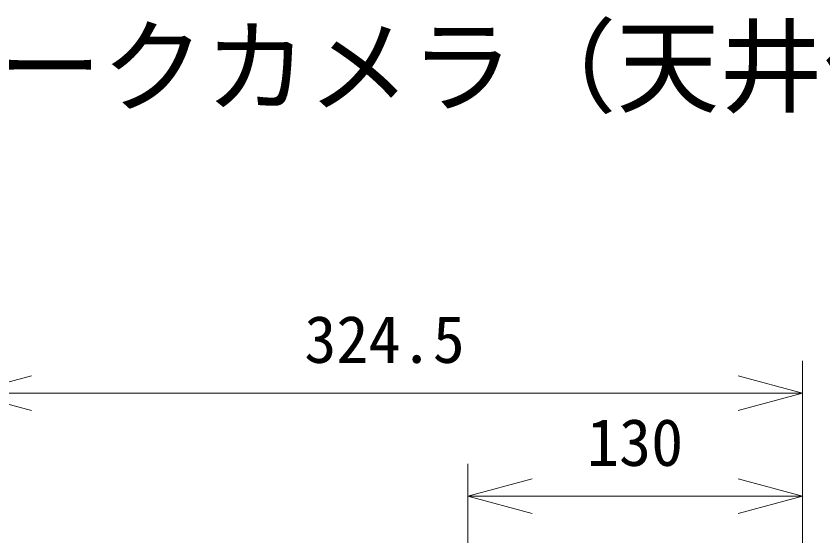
# Model space of a CAD drawing. Units: millimetres, scale not verified. Extents: x -63 to 62, y -56 to 57.
# Drawn here: x -2.81 to 28.52, y 36.36 to 56.81 of the extents above; entities that cross this region are included whole.
import ezdxf
from ezdxf.enums import TextEntityAlignment as Align

# ---------------------------------------------------------------- set-up
doc = ezdxf.new("R2010")
doc.units = ezdxf.units.MM
doc.header["$LTSCALE"] = 0.125
doc.layers.add('0-0_0', color=7, linetype='Continuous', lineweight=20)
doc.layers.add('0-4_SUNPO', color=7, linetype='Continuous', lineweight=20)
doc.layers.add('0-1_MOJI1', color=7, linetype='Continuous')
doc.styles.add('ＭＳ ゴシック', font='')
doc.styles.get('ＭＳ ゴシック').set_extended_font_data('MS Gothic')

# ---------------------------------------------------------------- blocks, each defined once
blk = doc.blocks.new('_Open30')
at = {"layer": '0-0_0'}
blk.add_line((0, 0), (-1, 0), dxfattribs=at)
blk.add_lwpolyline([(-1, 0.26795), (0, 0), (-1, -0.26795)], dxfattribs=at)
blk = doc.blocks.new('D2')
at = {"layer": '0-4_SUNPO'}
for p, q in [((221.2358, 349.8534), (221.2358, 356.9159)), ((191.279, 355.6659), (218.7358, 355.6659))]:
    blk.add_line(p, q, dxfattribs=at)
at = {"layer": '0-4_SUNPO', "xscale": 2.5, "yscale": 2.5, "rotation": 180}
blk.add_blockref('_Open30', (188.779, 355.6659), dxfattribs=at)
at = {"layer": '0-4_SUNPO', "xscale": 2.5, "yscale": 2.5}
blk.add_blockref('_Open30', (221.2358, 355.6659), dxfattribs=at)
at = {"layer": '0-4_SUNPO', "style": 'ＭＳ ゴシック'}
blk.add_text('324.5', height=1.833, dxfattribs=at).set_placement((201.8824, 356.2909), align=Align.BOTTOM_LEFT)
blk = doc.blocks.new('D5')
at = {"layer": '0-4_SUNPO'}
for p, q in [((208.2358, 349.8534), (208.2358, 352.9159)), ((221.2358, 349.8534), (221.2358, 352.9159)), ((210.7358, 351.6659), (218.7358, 351.6659))]:
    blk.add_line(p, q, dxfattribs=at)
at = {"layer": '0-4_SUNPO', "xscale": 2.5, "yscale": 2.5, "rotation": 180}
blk.add_blockref('_Open30', (208.2358, 351.6659), dxfattribs=at)
at = {"layer": '0-4_SUNPO', "xscale": 2.5, "yscale": 2.5}
blk.add_blockref('_Open30', (221.2358, 351.6659), dxfattribs=at)
at = {"layer": '0-4_SUNPO', "style": 'ＭＳ ゴシック'}
blk.add_text('130', height=1.833, dxfattribs=at).set_placement((212.8608, 352.2909), align=Align.BOTTOM_LEFT)

msp = doc.modelspace()

# ---------------------------------------------------------------- block references
at = {"layer": '0-4_SUNPO'}
for name in ['D2', 'D5']:
    msp.add_blockref(name, (-193.5007, -313.4939), dxfattribs=at)

# ---------------------------------------------------------------- texts
at = {"layer": '0-1_MOJI1', "style": 'ＭＳ ゴシック'}
msp.add_text('４Ｋ屋外ネットワークカメラ（天井付型）', height=2.933, dxfattribs=at).set_placement((-35.5007, 52.5061), align=Align.BOTTOM_LEFT)

doc.saveas('drawing.dxf')
